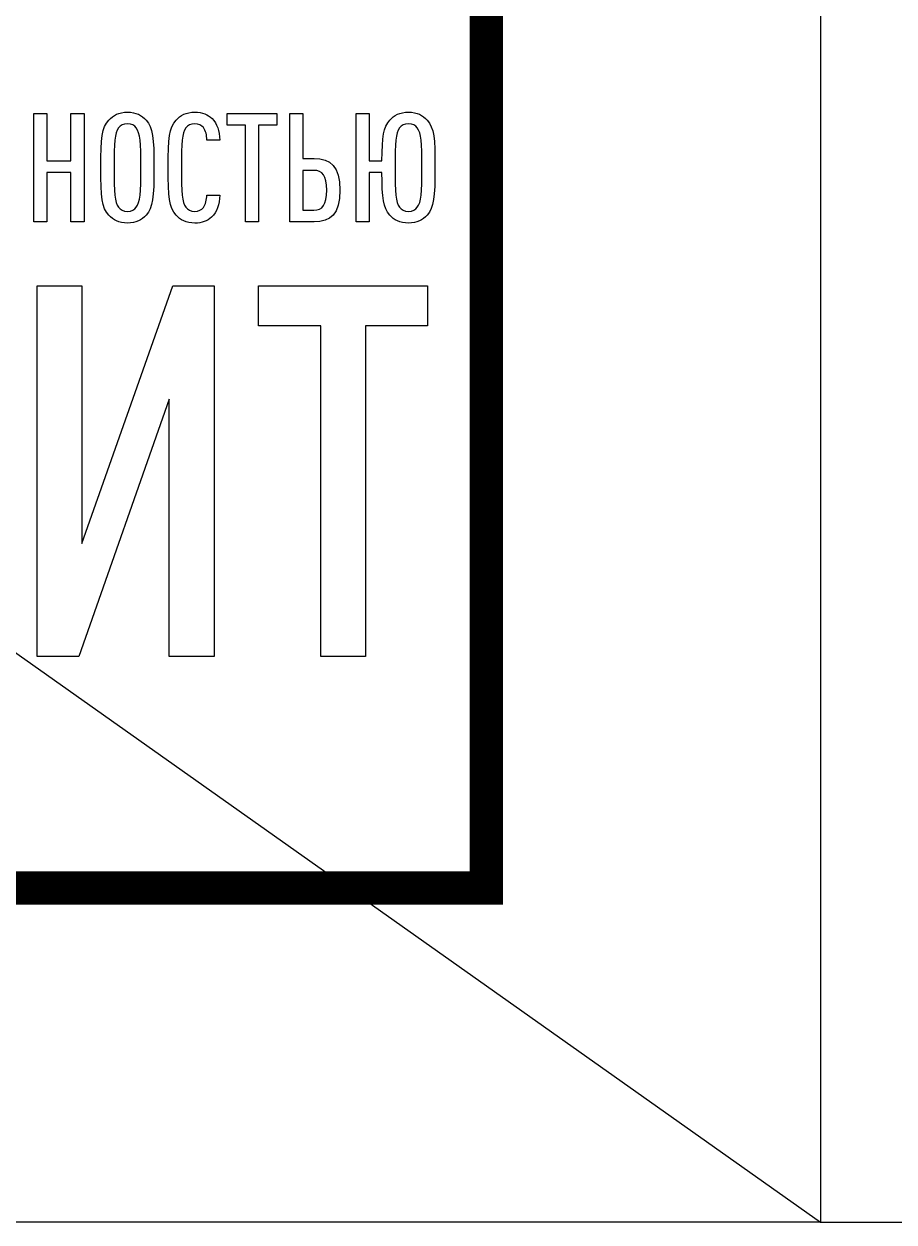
# Model space of a CAD drawing. Header units: metres. Extents: x -18 to 14983, y 1157 to 3877.
# Drawn here: x 9182.17 to 9195.19, y 2825.59 to 2843.52 of the extents above; entities that cross this region are included whole.
import ezdxf
from ezdxf.enums import TextEntityAlignment as Align

# ---------------------------------------------------------------- set-up
doc = ezdxf.new("R2010")
doc.units = ezdxf.units.M
doc.styles.add('GOST', font='GOST_Common.ttf')

# ---------------------------------------------------------------- blocks, each defined once
blk = doc.blocks.new('Лого')
at = {"color": 159}
for points, knots in [([(9.0238, 1.9399), (9.0238, 1.9399), (9.0238, 2.3015), (9.0238, 2.3015), (9.0238, 2.3015), (9.0238, 2.3015), (8.9801, 2.3015), (8.9801, 2.3015), (8.9801, 2.3015), (8.9801, 2.3015), (8.9801, 2.1436), (8.9801, 2.1436), (8.9801, 2.1436), (8.9801, 2.1436), (8.8998, 2.1436), (8.8998, 2.1436), (8.8998, 2.1436), (8.8998, 2.1436), (8.8998, 2.3015), (8.8998, 2.3015), (8.8998, 2.3015), (8.8998, 2.3015), (8.8561, 2.3015), (8.8561, 2.3015), (8.8561, 2.3015), (8.8561, 2.3015), (8.8561, 1.9399), (8.8561, 1.9399), (8.8561, 1.9399), (8.8561, 1.9399), (8.8998, 1.9399), (8.8998, 1.9399), (8.8998, 1.9399), (8.8998, 1.9399), (8.8998, 2.1039), (8.8998, 2.1039), (8.8998, 2.1039), (8.8998, 2.1039), (8.9801, 2.1039), (8.9801, 2.1039), (8.9801, 2.1039), (8.9801, 2.1039), (8.9801, 1.9399), (8.9801, 1.9399), (8.9801, 1.9399), (8.9801, 1.9399), (9.0238, 1.9399), (9.0238, 1.9399)], [0, 0, 0, 0, 0.076923, 0.076923, 0.076923, 0.076923, 0.153846, 0.153846, 0.153846, 0.153846, 0.230769, 0.230769, 0.230769, 0.230769, 0.307692, 0.307692, 0.307692, 0.307692, 0.384615, 0.384615, 0.384615, 0.384615, 0.461538, 0.461538, 0.461538, 0.461538, 0.538462, 0.538462, 0.538462, 0.538462, 0.615385, 0.615385, 0.615385, 0.615385, 0.692308, 0.692308, 0.692308, 0.692308, 0.769231, 0.769231, 0.769231, 0.769231, 0.846154, 0.846154, 0.846154, 0.846154, 1, 1, 1, 1]), ([(9.2569, 2.1207), (9.2569, 2.2208), (9.2538, 2.2533), (9.2305, 2.2792), (9.2305, 2.2792), (9.2163, 2.2949), (9.197, 2.3056), (9.1685, 2.3056), (9.1685, 2.3056), (9.1401, 2.3056), (9.1208, 2.2949), (9.1065, 2.2792), (9.1065, 2.2792), (9.0832, 2.2533), (9.0801, 2.2208), (9.0801, 2.1207), (9.0801, 2.1207), (9.0801, 2.0206), (9.0832, 1.9881), (9.1065, 1.9622), (9.1065, 1.9622), (9.1208, 1.9465), (9.1401, 1.9358), (9.1685, 1.9358), (9.1685, 1.9358), (9.197, 1.9358), (9.2163, 1.9465), (9.2305, 1.9622), (9.2305, 1.9622), (9.2538, 1.9881), (9.2569, 2.0206), (9.2569, 2.1207)], [0, 0, 0, 0, 0.111111, 0.111111, 0.111111, 0.111111, 0.222222, 0.222222, 0.222222, 0.222222, 0.333333, 0.333333, 0.333333, 0.333333, 0.444444, 0.444444, 0.444444, 0.444444, 0.555556, 0.555556, 0.555556, 0.555556, 0.666667, 0.666667, 0.666667, 0.666667, 0.777778, 0.777778, 0.777778, 0.777778, 1, 1, 1, 1]), ([(9.4763, 2.0293), (9.4763, 2.0293), (9.4331, 2.0293), (9.4331, 2.0293), (9.4331, 2.0293), (9.4326, 2.014), (9.4296, 1.9983), (9.4215, 1.9876), (9.4215, 1.9876), (9.4159, 1.9805), (9.4067, 1.9749), (9.393, 1.9749), (9.393, 1.9749), (9.3788, 1.9749), (9.3691, 1.9805), (9.363, 1.9886), (9.363, 1.9886), (9.3504, 2.0059), (9.3483, 2.0349), (9.3483, 2.1207), (9.3483, 2.1207), (9.3483, 2.2065), (9.3504, 2.2355), (9.363, 2.2528), (9.363, 2.2528), (9.3691, 2.2609), (9.3788, 2.2665), (9.393, 2.2665), (9.393, 2.2665), (9.4067, 2.2665), (9.4159, 2.2609), (9.4215, 2.2538), (9.4215, 2.2538), (9.4301, 2.2431), (9.4326, 2.2279), (9.4331, 2.2126), (9.4331, 2.2126), (9.4331, 2.2126), (9.4763, 2.2126), (9.4763, 2.2126), (9.4763, 2.2126), (9.4758, 2.2421), (9.4672, 2.268), (9.4504, 2.2843), (9.4504, 2.2843), (9.4362, 2.298), (9.4184, 2.3056), (9.393, 2.3056), (9.393, 2.3056), (9.3646, 2.3056), (9.3448, 2.2949), (9.331, 2.2792), (9.331, 2.2792), (9.3072, 2.2517), (9.3046, 2.2208), (9.3046, 2.1207), (9.3046, 2.1207), (9.3046, 2.0206), (9.3072, 1.9897), (9.331, 1.9622), (9.331, 1.9622), (9.3448, 1.9465), (9.3646, 1.9358), (9.393, 1.9358), (9.393, 1.9358), (9.4169, 1.9358), (9.4347, 1.9429), (9.4489, 1.9556), (9.4489, 1.9556), (9.4667, 1.9719), (9.4758, 1.9988), (9.4763, 2.0293)], [0, 0, 0, 0, 0.052632, 0.052632, 0.052632, 0.052632, 0.105263, 0.105263, 0.105263, 0.105263, 0.157895, 0.157895, 0.157895, 0.157895, 0.210526, 0.210526, 0.210526, 0.210526, 0.263158, 0.263158, 0.263158, 0.263158, 0.315789, 0.315789, 0.315789, 0.315789, 0.368421, 0.368421, 0.368421, 0.368421, 0.421053, 0.421053, 0.421053, 0.421053, 0.473684, 0.473684, 0.473684, 0.473684, 0.526316, 0.526316, 0.526316, 0.526316, 0.578947, 0.578947, 0.578947, 0.578947, 0.631579, 0.631579, 0.631579, 0.631579, 0.684211, 0.684211, 0.684211, 0.684211, 0.736842, 0.736842, 0.736842, 0.736842, 0.789474, 0.789474, 0.789474, 0.789474, 0.842105, 0.842105, 0.842105, 0.842105, 0.894737, 0.894737, 0.894737, 0.894737, 1, 1, 1, 1]), ([(9.6663, 2.2624), (9.6663, 2.2624), (9.6663, 2.3015), (9.6663, 2.3015), (9.6663, 2.3015), (9.6663, 2.3015), (9.5012, 2.3015), (9.5012, 2.3015), (9.5012, 2.3015), (9.5012, 2.3015), (9.5012, 2.2624), (9.5012, 2.2624), (9.5012, 2.2624), (9.5012, 2.2624), (9.5622, 2.2624), (9.5622, 2.2624), (9.5622, 2.2624), (9.5622, 2.2624), (9.5622, 1.9399), (9.5622, 1.9399), (9.5622, 1.9399), (9.5622, 1.9399), (9.6058, 1.9399), (9.6058, 1.9399), (9.6058, 1.9399), (9.6058, 1.9399), (9.6058, 2.2624), (9.6058, 2.2624), (9.6058, 2.2624), (9.6058, 2.2624), (9.6663, 2.2624), (9.6663, 2.2624)], [0, 0, 0, 0, 0.111111, 0.111111, 0.111111, 0.111111, 0.222222, 0.222222, 0.222222, 0.222222, 0.333333, 0.333333, 0.333333, 0.333333, 0.444444, 0.444444, 0.444444, 0.444444, 0.555556, 0.555556, 0.555556, 0.555556, 0.666667, 0.666667, 0.666667, 0.666667, 0.777778, 0.777778, 0.777778, 0.777778, 1, 1, 1, 1]), ([(9.8766, 2.0455), (9.8766, 2.1253), (9.8456, 2.1507), (9.7907, 2.1507), (9.7907, 2.1507), (9.7907, 2.1507), (9.7531, 2.1507), (9.7531, 2.1507), (9.7531, 2.1507), (9.7531, 2.1507), (9.7531, 2.3015), (9.7531, 2.3015), (9.7531, 2.3015), (9.7531, 2.3015), (9.7095, 2.3015), (9.7095, 2.3015), (9.7095, 2.3015), (9.7095, 2.3015), (9.7095, 1.9399), (9.7095, 1.9399), (9.7095, 1.9399), (9.7095, 1.9399), (9.7907, 1.9399), (9.7907, 1.9399), (9.7907, 1.9399), (9.8451, 1.9399), (9.8766, 1.9658), (9.8766, 2.0455)], [0, 0, 0, 0, 0.125, 0.125, 0.125, 0.125, 0.25, 0.25, 0.25, 0.25, 0.375, 0.375, 0.375, 0.375, 0.5, 0.5, 0.5, 0.5, 0.625, 0.625, 0.625, 0.625, 0.75, 0.75, 0.75, 0.75, 1, 1, 1, 1]), ([(9.9741, 1.9399), (9.9741, 1.9399), (9.9741, 2.1039), (9.9741, 2.1039), (9.9741, 2.1039), (9.9741, 2.1039), (10.0167, 2.1039), (10.0167, 2.1039), (10.0167, 2.1039), (10.0173, 2.0171), (10.0213, 1.9876), (10.0432, 1.9622), (10.0432, 1.9622), (10.0569, 1.9465), (10.0767, 1.9358), (10.1051, 1.9358), (10.1051, 1.9358), (10.1336, 1.9358), (10.1529, 1.946), (10.1671, 1.9622), (10.1671, 1.9622), (10.1905, 1.9892), (10.1935, 2.0206), (10.1935, 2.1207), (10.1935, 2.1207), (10.1935, 2.2208), (10.191, 2.2512), (10.1671, 2.2792), (10.1671, 2.2792), (10.1534, 2.2949), (10.1336, 2.3056), (10.1051, 2.3056), (10.1051, 2.3056), (10.0767, 2.3056), (10.0569, 2.2949), (10.0432, 2.2792), (10.0432, 2.2792), (10.0218, 2.2543), (10.0173, 2.2253), (10.0167, 2.1436), (10.0167, 2.1436), (10.0167, 2.1436), (9.9741, 2.1436), (9.9741, 2.1436), (9.9741, 2.1436), (9.9741, 2.1436), (9.9741, 2.3015), (9.9741, 2.3015), (9.9741, 2.3015), (9.9741, 2.3015), (9.9304, 2.3015), (9.9304, 2.3015), (9.9304, 2.3015), (9.9304, 2.3015), (9.9304, 1.9399), (9.9304, 1.9399), (9.9304, 1.9399), (9.9304, 1.9399), (9.9741, 1.9399), (9.9741, 1.9399)], [0, 0, 0, 0, 0.0625, 0.0625, 0.0625, 0.0625, 0.125, 0.125, 0.125, 0.125, 0.1875, 0.1875, 0.1875, 0.1875, 0.25, 0.25, 0.25, 0.25, 0.3125, 0.3125, 0.3125, 0.3125, 0.375, 0.375, 0.375, 0.375, 0.4375, 0.4375, 0.4375, 0.4375, 0.5, 0.5, 0.5, 0.5, 0.5625, 0.5625, 0.5625, 0.5625, 0.625, 0.625, 0.625, 0.625, 0.6875, 0.6875, 0.6875, 0.6875, 0.75, 0.75, 0.75, 0.75, 0.8125, 0.8125, 0.8125, 0.8125, 0.875, 0.875, 0.875, 0.875, 1, 1, 1, 1]), ([(9.2132, 2.1207), (9.2132, 2.0349), (9.2107, 2.0059), (9.198, 1.9886), (9.198, 1.9886), (9.1919, 1.9805), (9.1827, 1.9749), (9.1685, 1.9749), (9.1685, 1.9749), (9.1543, 1.9749), (9.1446, 1.9805), (9.1385, 1.9886), (9.1385, 1.9886), (9.1259, 2.0059), (9.1238, 2.0349), (9.1238, 2.1207), (9.1238, 2.1207), (9.1238, 2.2065), (9.1259, 2.2355), (9.1385, 2.2528), (9.1385, 2.2528), (9.1446, 2.2609), (9.1543, 2.2665), (9.1685, 2.2665), (9.1685, 2.2665), (9.1827, 2.2665), (9.1919, 2.2609), (9.198, 2.2528), (9.198, 2.2528), (9.2107, 2.2355), (9.2132, 2.2065), (9.2132, 2.1207)], [0, 0, 0, 0, 0.111111, 0.111111, 0.111111, 0.111111, 0.222222, 0.222222, 0.222222, 0.222222, 0.333333, 0.333333, 0.333333, 0.333333, 0.444444, 0.444444, 0.444444, 0.444444, 0.555556, 0.555556, 0.555556, 0.555556, 0.666667, 0.666667, 0.666667, 0.666667, 0.777778, 0.777778, 0.777778, 0.777778, 1, 1, 1, 1]), ([(10.1498, 2.1207), (10.1498, 2.0349), (10.1478, 2.0059), (10.1346, 1.9886), (10.1346, 1.9886), (10.1285, 1.9805), (10.1193, 1.9749), (10.1051, 1.9749), (10.1051, 1.9749), (10.0909, 1.9749), (10.0818, 1.9805), (10.0757, 1.9886), (10.0757, 1.9886), (10.0625, 2.0059), (10.0604, 2.0349), (10.0604, 2.1207), (10.0604, 2.1207), (10.0604, 2.2065), (10.0625, 2.2355), (10.0757, 2.2528), (10.0757, 2.2528), (10.0818, 2.2609), (10.0909, 2.2665), (10.1051, 2.2665), (10.1051, 2.2665), (10.1193, 2.2665), (10.1285, 2.2609), (10.1346, 2.2528), (10.1346, 2.2528), (10.1478, 2.2355), (10.1498, 2.2065), (10.1498, 2.1207)], [0, 0, 0, 0, 0.111111, 0.111111, 0.111111, 0.111111, 0.222222, 0.222222, 0.222222, 0.222222, 0.333333, 0.333333, 0.333333, 0.333333, 0.444444, 0.444444, 0.444444, 0.444444, 0.555556, 0.555556, 0.555556, 0.555556, 0.666667, 0.666667, 0.666667, 0.666667, 0.777778, 0.777778, 0.777778, 0.777778, 1, 1, 1, 1]), ([(9.8329, 2.0455), (9.8329, 1.9968), (9.8187, 1.979), (9.7902, 1.979), (9.7902, 1.979), (9.7902, 1.979), (9.7531, 1.979), (9.7531, 1.979), (9.7531, 1.979), (9.7531, 1.979), (9.7531, 2.1116), (9.7531, 2.1116), (9.7531, 2.1116), (9.7531, 2.1116), (9.7902, 2.1116), (9.7902, 2.1116), (9.7902, 2.1116), (9.8187, 2.1116), (9.8329, 2.0938), (9.8329, 2.0455)], [0, 0, 0, 0, 0.166667, 0.166667, 0.166667, 0.166667, 0.333333, 0.333333, 0.333333, 0.333333, 0.5, 0.5, 0.5, 0.5, 0.666667, 0.666667, 0.666667, 0.666667, 1, 1, 1, 1]), ([(9.4574, 0.4914), (9.4574, 0.4914), (9.4574, 1.7272), (9.4574, 1.7272), (9.4574, 1.7272), (9.4574, 1.7272), (9.3202, 1.7272), (9.3202, 1.7272), (9.3202, 1.7272), (9.3202, 1.7272), (9.0165, 0.8681), (9.0165, 0.8681), (9.0165, 0.8681), (9.0165, 0.8681), (9.0165, 1.7272), (9.0165, 1.7272), (9.0165, 1.7272), (9.0165, 1.7272), (8.8673, 1.7272), (8.8673, 1.7272), (8.8673, 1.7272), (8.8673, 1.7272), (8.8673, 0.4914), (8.8673, 0.4914), (8.8673, 0.4914), (8.8673, 0.4914), (9.0061, 0.4914), (9.0061, 0.4914), (9.0061, 0.4914), (9.0061, 0.4914), (9.3081, 1.3488), (9.3081, 1.3488), (9.3081, 1.3488), (9.3081, 1.3488), (9.3081, 0.4914), (9.3081, 0.4914), (9.3081, 0.4914), (9.3081, 0.4914), (9.4574, 0.4914), (9.4574, 0.4914)], [0, 0, 0, 0, 0.090909, 0.090909, 0.090909, 0.090909, 0.181818, 0.181818, 0.181818, 0.181818, 0.272727, 0.272727, 0.272727, 0.272727, 0.363636, 0.363636, 0.363636, 0.363636, 0.454545, 0.454545, 0.454545, 0.454545, 0.545455, 0.545455, 0.545455, 0.545455, 0.636364, 0.636364, 0.636364, 0.636364, 0.727273, 0.727273, 0.727273, 0.727273, 0.818182, 0.818182, 0.818182, 0.818182, 1, 1, 1, 1]), ([(10.169, 1.5935), (10.169, 1.5935), (10.169, 1.7272), (10.169, 1.7272), (10.169, 1.7272), (10.169, 1.7272), (9.6049, 1.7272), (9.6049, 1.7272), (9.6049, 1.7272), (9.6049, 1.7272), (9.6049, 1.5935), (9.6049, 1.5935), (9.6049, 1.5935), (9.6049, 1.5935), (9.8132, 1.5935), (9.8132, 1.5935), (9.8132, 1.5935), (9.8132, 1.5935), (9.8132, 0.4914), (9.8132, 0.4914), (9.8132, 0.4914), (9.8132, 0.4914), (9.9624, 0.4914), (9.9624, 0.4914), (9.9624, 0.4914), (9.9624, 0.4914), (9.9624, 1.5935), (9.9624, 1.5935), (9.9624, 1.5935), (9.9624, 1.5935), (10.169, 1.5935), (10.169, 1.5935)], [0, 0, 0, 0, 0.111111, 0.111111, 0.111111, 0.111111, 0.222222, 0.222222, 0.222222, 0.222222, 0.333333, 0.333333, 0.333333, 0.333333, 0.444444, 0.444444, 0.444444, 0.444444, 0.555556, 0.555556, 0.555556, 0.555556, 0.666667, 0.666667, 0.666667, 0.666667, 0.777778, 0.777778, 0.777778, 0.777778, 1, 1, 1, 1])]:
    blk.add_open_spline(points, degree=3, knots=knots, dxfattribs=at)
blk = doc.blocks.new('*U425')
blk.add_lwpolyline([(0, 0), (420, 0), (420, -297), (0, -297)], close=True)
at = {"const_width": 0.5}
blk.add_lwpolyline([(20, -5), (415, -5), (415, -292), (20, -292)], close=True, dxfattribs=at)
at = {"xscale": 4.492609629394886, "yscale": 4.492609629394886, "zscale": 4.492609629394886}
blk.add_blockref('Лого', (368.434, -290.745), dxfattribs=at)
at = {"style": 'GOST'}
blk.add_attdef('РАЗРАБОТАЛ', text='', height=2.5, dxfattribs=at).set_placement((250.501, -264.224), align=Align.MIDDLE_LEFT)
blk.add_attdef('ПРОВЕРИЛ', (250.749, -270.729), '', height=2.5, dxfattribs=at)
at = {"style": 'GOST', "flags": 8}
for tag, p in [('ЛИСТ', (387.603, -271.867)), ('ЛИСТОВ', (405.299, -271.865)), ('ФОРМАТ', (380.972, -294.745))]:
    blk.add_attdef(tag, text='', height=3, dxfattribs=at).set_placement(p, align=Align.MIDDLE_CENTER)
blk.add_attdef('ИМЯ_ЧЕРТЕЖА_001', (321.53, -284.988), '', height=3, dxfattribs=at)

msp = doc.modelspace()

# ---------------------------------------------------------------- linework, layer by layer
for p, q in [((8774.0912, 3122.5891), (9194.0912, 2825.5891)), ((9194.0912, 2825.5891), (9324.8398, 2825.5891))]:
    msp.add_line(p, q)

# ---------------------------------------------------------------- block references
msp.add_blockref('*U425', (8774.0912, 3122.5891))

doc.saveas('drawing.dxf')
